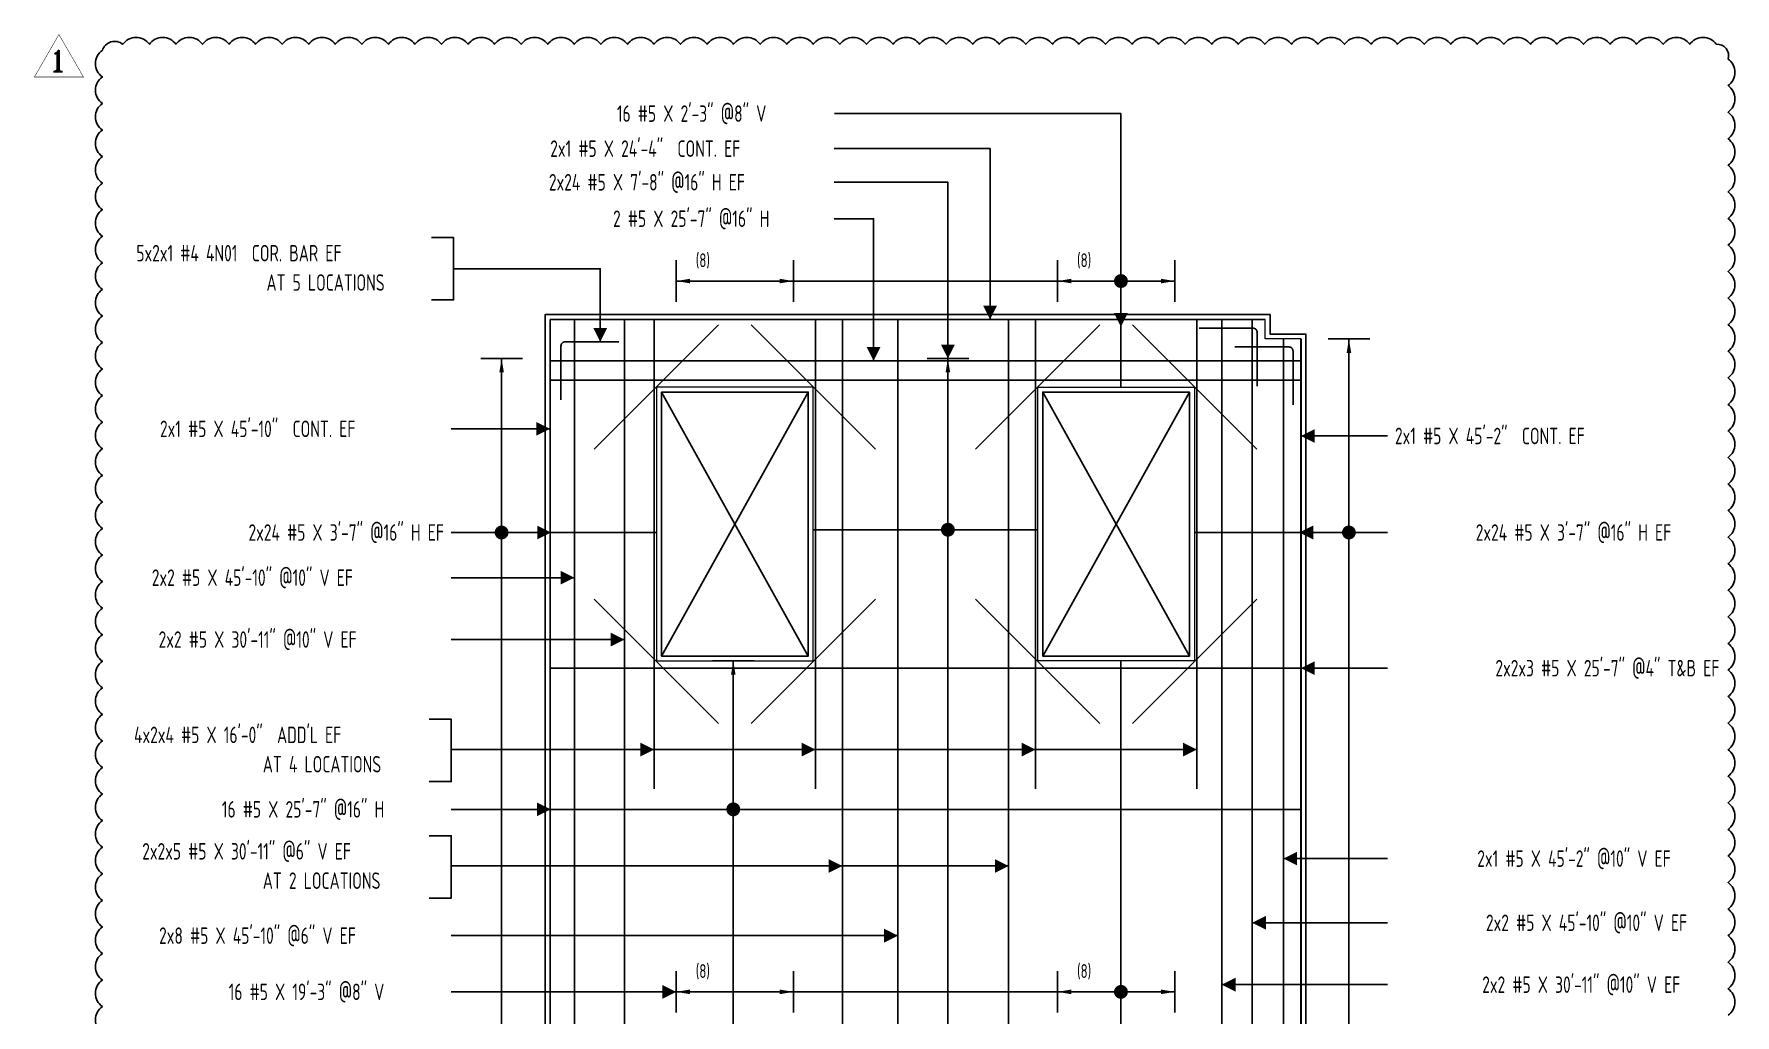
# Model space of a CAD drawing. Header units: inches. Extents: x 10095 to 38568, y -2433 to 4174.
# Drawn here: x 24954 to 25650, y 606 to 1007 of the extents above; entities that cross this region are included whole.
import ezdxf
from ezdxf.enums import TextEntityAlignment as Align

# ---------------------------------------------------------------- set-up
doc = ezdxf.new("R2010")
doc.units = ezdxf.units.IN
doc.header["$MEASUREMENT"] = 0
doc.layers.get('0').update_dxf_attribs({"linetype": 'CONTINUOUS'})
for name, color, linetype in [('0-25', 7, 'CONTINUOUS'), ('0-25TEXT', 7, 'CONTINUOUS'), ('0-35', 3, 'CONTINUOUS'), ('0-35TEXT', 3, 'CONTINUOUS'), ('BAR-LBL', 2, 'CONTINUOUS'), ('INTERMEDIATERANGELAY', 7, 'CONTINUOUS'), ('RANGELAY', 7, 'CONTINUOUS'), ('REBARS', 4, 'CONTINUOUS'), ('REV_1', 150, 'CONTINUOUS')]:
    doc.layers.add(name, color=color, linetype=linetype)
doc.layers.add('COVER', color=6, linetype='CONTINUOUS', lineweight=0, plot=False)
doc.styles.add('AR', font='ARCHQUIK.shx', dxfattribs={"width": 0.8})
doc.styles.add('ROMANT', font='romant')

# ---------------------------------------------------------------- blocks, each defined once
blk = doc.blocks.new('leadrblk')
blk.add_lwpolyline([(0, 0, 0, 1, 0), (1, 0, 1, 1, 0)], format="xyseb")
blk = doc.blocks.new('Rev_Tri (48)')
at = {"const_width": 0.128}
blk.add_lwpolyline([(6.69, 11.58), (13.37, 0), (0, 0)], close=True, dxfattribs=at)
at = {"color": 1, "style": 'ROMANT'}
blk.add_attdef('R', (3.93, 1.52, -0.03), '', height=5.75, dxfattribs=at)
blk = doc.blocks.new('*U1607', base_point=(25208.48, 698.56))
at = {"layer": 'REBARS', "color": 0}
blk.add_lwpolyline([(25208.17, 698.56), (25208.17, 890.56)], dxfattribs=at)
blk = doc.blocks.new('*U1608', base_point=(25273.87, 698.56))
at = {"layer": 'REBARS', "color": 0}
blk.add_lwpolyline([(25274.18, 698.56), (25274.18, 890.56)], dxfattribs=at)
blk = doc.blocks.new('*U1609', base_point=(25364.48, 698.56))
at = {"layer": 'REBARS', "color": 0}
blk.add_lwpolyline([(25364.16, 698.56), (25364.16, 890.56)], dxfattribs=at)
blk = doc.blocks.new('*U1610', base_point=(25429.86, 698.56))
at = {"layer": 'REBARS', "color": 0}
blk.add_lwpolyline([(25430.17, 698.56), (25430.17, 890.56)], dxfattribs=at)
blk = doc.blocks.new('*U1617', base_point=(25298.98, 775.96))
at = {"layer": 'REBARS', "color": 0}
blk.add_lwpolyline([(25298.76, 776.18), (25247.84, 725.27)], dxfattribs=at)
blk = doc.blocks.new('*U1618', base_point=(25183.37, 775.96))
at = {"layer": 'REBARS', "color": 0}
blk.add_lwpolyline([(25183.59, 776.18), (25234.51, 725.27)], dxfattribs=at)
blk = doc.blocks.new('*U1619', base_point=(25298.98, 837.69))
at = {"layer": 'REBARS', "color": 0}
blk.add_lwpolyline([(25298.76, 837.47), (25247.84, 888.39)], dxfattribs=at)
blk = doc.blocks.new('*U1620', base_point=(25183.37, 837.69))
at = {"layer": 'REBARS', "color": 0}
blk.add_lwpolyline([(25183.59, 837.47), (25234.51, 888.39)], dxfattribs=at)
blk = doc.blocks.new('*U1621', base_point=(25454.97, 775.96))
at = {"layer": 'REBARS', "color": 0}
blk.add_lwpolyline([(25454.75, 776.18), (25403.84, 725.27)], dxfattribs=at)
blk = doc.blocks.new('*U1622', base_point=(25339.37, 775.96))
at = {"layer": 'REBARS', "color": 0}
blk.add_lwpolyline([(25339.59, 776.18), (25390.5, 725.27)], dxfattribs=at)
blk = doc.blocks.new('*U1623', base_point=(25454.97, 837.69))
at = {"layer": 'REBARS', "color": 0}
blk.add_lwpolyline([(25454.75, 837.47), (25403.84, 888.39)], dxfattribs=at)
blk = doc.blocks.new('*U1624', base_point=(25339.37, 837.69))
at = {"layer": 'REBARS', "color": 0}
blk.add_lwpolyline([(25339.59, 837.47), (25390.5, 888.39)], dxfattribs=at)
blk = doc.blocks.new('*U1627', base_point=(25165.23, 340.56))
at = {"layer": 'REBARS', "color": 0}
blk.add_lwpolyline([(25165.55, 340.56), (25165.55, 890.56)], dxfattribs=at)
blk = doc.blocks.new('*U1628', base_point=(25472.48, 340.56))
at = {"layer": 'REBARS', "color": 0}
blk.add_lwpolyline([(25472.8, 340.56), (25472.8, 882.56)], dxfattribs=at)
blk = doc.blocks.new('*U1629', base_point=(25398.83, 862.6))
at = {"layer": 'REBARS', "color": 0}
blk.add_lwpolyline([(25399.14, 862.6), (25399.14, 889.6)], dxfattribs=at)
blk = doc.blocks.new('*U1630', base_point=(25469.8, 879.56))
at = {"layer": 'REBARS', "color": 0}
blk.add_lwpolyline([(25469.55, 855.56), (25469.55, 877.56, 0.414214), (25467.8, 879.31), (25445.8, 879.31)], format="xyb", dxfattribs=at)
blk = doc.blocks.new('*U1631', base_point=(25472.8, 689.83))
at = {"layer": 'REBARS', "color": 0}
blk.add_lwpolyline([(25472.8, 690.14), (25165.8, 690.14)], dxfattribs=at)
blk = doc.blocks.new('rendmark')
at = {"color": 4}
blk.add_line((0, -3), (0, 3), dxfattribs=at)
blk = doc.blocks.new('rarrow')
at = {"color": 7}
blk.add_solid([(2, -0.33), (2, 0.33), (0, 0)], dxfattribs=at)
blk = doc.blocks.new('*U1755', base_point=(25240.52, 750.85))
at = {"layer": 'RANGELAY'}
blk.add_line((25240.52, 750.85), (25240.52, 519.56), dxfattribs=at)
at = {"layer": 'RANGELAY', "xscale": 2.834645669291339, "yscale": 2.834645669291339}
for name, p, rotation in [('rendmark', (25240.52, 750.85), 269.9999999999999), ('rarrow', (25240.52, 750.85), 269.9999999999999), ('rarrow', (25240.52, 519.56), 89.999996929531), ('rendmark', (25240.52, 519.56), 89.999996929531)]:
    blk.add_blockref(name, p, dxfattribs=dict(at, rotation=rotation))
blk = doc.blocks.new('VPMB193E1')
at = {"const_width": 1}
blk.add_lwpolyline([(-0.5, 0, 1), (0.5, 0, 1)], format="xyb", close=True, dxfattribs=at)
blk = doc.blocks.new('*U1632', base_point=(25457.55, 890.25))
at = {"layer": 'REBARS', "color": 0}
blk.add_lwpolyline([(25457.55, 890.56), (25165.55, 890.56)], dxfattribs=at)
blk = doc.blocks.new('*U1633', base_point=(25473.11, 882.56))
at = {"layer": 'REBARS', "color": 0}
blk.add_lwpolyline([(25472.8, 882.56), (25472.8, 340.56)], dxfattribs=at)
blk = doc.blocks.new('*U1634', base_point=(25455.17, 887.21))
at = {"layer": 'REBARS', "color": 0}
blk.add_lwpolyline([(25454.92, 863.21), (25454.92, 885.21, 0.414214), (25453.17, 886.96), (25431.17, 886.96)], format="xyb", dxfattribs=at)
blk = doc.blocks.new('*U1635', base_point=(25465.91, 882.56))
at = {"layer": 'REBARS', "color": 0}
blk.add_lwpolyline([(25465.6, 882.56), (25465.6, 340.56)], dxfattribs=at)
blk = doc.blocks.new('*U1636', base_point=(25169.76, 881.62))
at = {"layer": 'REBARS', "color": 0}
blk.add_lwpolyline([(25170.01, 857.62), (25170.01, 879.62, -0.414214), (25171.76, 881.37), (25193.76, 881.37)], format="xyb", dxfattribs=at)
blk = doc.blocks.new('*U1638', base_point=(25472.55, 873.34))
at = {"layer": 'REBARS', "color": 0}
blk.add_lwpolyline([(25472.55, 873.65), (25165.55, 873.65)], dxfattribs=at)
blk = doc.blocks.new('*U1753', base_point=(25145.73, 874.56))
at = {"layer": 'RANGELAY'}
blk.add_line((25145.73, 874.56), (25145.73, 519.56), dxfattribs=at)
at = {"layer": 'RANGELAY', "xscale": 2.834645669291339, "yscale": 2.834645669291339}
for name, p, rotation in [('rendmark', (25145.73, 874.56), 269.9999999999999), ('rarrow', (25145.73, 874.56), 269.9999999999999), ('rarrow', (25145.73, 519.56), 89.999996929531), ('rendmark', (25145.73, 519.56), 89.999996929531)]:
    blk.add_blockref(name, p, dxfattribs=dict(at, rotation=rotation))
blk = doc.blocks.new('VPMB19531')
at = {"const_width": 1}
blk.add_lwpolyline([(-0.5, 0, 1), (0.5, 0, 1)], format="xyb", close=True, dxfattribs=at)
blk = doc.blocks.new('*U1640', base_point=(25165.97, 803.08))
at = {"layer": 'REBARS', "color": 0}
blk.add_lwpolyline([(25165.97, 803.4), (25208.97, 803.4)], dxfattribs=at)
blk = doc.blocks.new('*U1751', base_point=(25492.41, 882.56))
at = {"layer": 'RANGELAY'}
blk.add_line((25492.41, 882.56), (25492.41, 519.56), dxfattribs=at)
at = {"layer": 'RANGELAY', "xscale": 2.834645669291339, "yscale": 2.834645669291339}
for name, p, rotation in [('rendmark', (25492.41, 882.56), 269.9999999999999), ('rarrow', (25492.41, 882.56), 269.9999999999999), ('rarrow', (25492.41, 519.56), 89.999996929531), ('rendmark', (25492.41, 519.56), 89.999996929531)]:
    blk.add_blockref(name, p, dxfattribs=dict(at, rotation=rotation))
blk = doc.blocks.new('VPMB195B1')
at = {"const_width": 1}
blk.add_lwpolyline([(-0.5, 0, 1), (0.5, 0, 1)], format="xyb", close=True, dxfattribs=at)
blk = doc.blocks.new('*U1642', base_point=(25472.17, 803.08))
at = {"layer": 'REBARS', "color": 0}
blk.add_lwpolyline([(25472.17, 803.4), (25429.17, 803.4)], dxfattribs=at)
blk = doc.blocks.new('*U1643', base_point=(25440.08, 519.56))
at = {"layer": 'REBARS', "color": 0}
blk.add_lwpolyline([(25440.39, 519.56), (25440.39, 890.56)], dxfattribs=at)
blk = doc.blocks.new('*U1644', base_point=(25453.11, 890.56))
at = {"layer": 'REBARS', "color": 0}
blk.add_lwpolyline([(25452.8, 890.56), (25452.8, 340.56)], dxfattribs=at)
blk = doc.blocks.new('*U1750', base_point=(25328.33, 874.56))
at = {"layer": 'RANGELAY'}
blk.add_line((25328.33, 874.56), (25328.33, 521.56), dxfattribs=at)
at = {"layer": 'RANGELAY', "xscale": 2.834645669291339, "yscale": 2.834645669291339}
for name, p, rotation in [('rendmark', (25328.33, 874.56), 269.9999999999999), ('rarrow', (25328.33, 874.56), 269.9999999999999), ('rarrow', (25328.33, 521.56), 89.999996929531), ('rendmark', (25328.33, 521.56), 89.999996929531)]:
    blk.add_blockref(name, p, dxfattribs=dict(at, rotation=rotation))
blk = doc.blocks.new('VPMB19631')
at = {"const_width": 1}
blk.add_lwpolyline([(-0.5, 0, 1), (0.5, 0, 1)], format="xyb", close=True, dxfattribs=at)
blk = doc.blocks.new('*U1645', base_point=(25365.18, 804.22))
at = {"layer": 'REBARS', "color": 0}
blk.add_lwpolyline([(25365.18, 804.53), (25273.18, 804.53)], dxfattribs=at)
blk = doc.blocks.new('*U1648', base_point=(25308.18, 890.56))
at = {"layer": 'REBARS', "color": 0}
blk.add_lwpolyline([(25307.87, 890.56), (25307.87, 340.56)], dxfattribs=at)
blk = doc.blocks.new('*U1649', base_point=(25285.49, 890.56))
at = {"layer": 'REBARS', "color": 0}
blk.add_lwpolyline([(25285.17, 890.56), (25285.17, 519.56)], dxfattribs=at)
blk = doc.blocks.new('*U1650', base_point=(25353.48, 890.56))
at = {"layer": 'REBARS', "color": 0}
blk.add_lwpolyline([(25353.16, 890.56), (25353.16, 519.56)], dxfattribs=at)
blk = doc.blocks.new('*U1659', base_point=(25472.8, 748.21))
at = {"layer": 'REBARS', "color": 0}
blk.add_lwpolyline([(25472.8, 747.9), (25165.8, 747.9)], dxfattribs=at)
blk = doc.blocks.new('*U1660', base_point=(25472.8, 865.44))
at = {"layer": 'REBARS', "color": 0}
blk.add_lwpolyline([(25472.8, 865.76), (25165.8, 865.76)], dxfattribs=at)
blk = doc.blocks.new('*U1747', base_point=(25421.17, 615.49))
at = {"layer": 'INTERMEDIATERANGELAY'}
blk.add_line((25373.16, 615.49), (25265.18, 615.49), dxfattribs=at)
at = {"layer": 'RANGELAY'}
for p, q in [((25265.18, 615.49), (25217.17, 615.49)), ((25421.17, 615.49), (25373.16, 615.49))]:
    blk.add_line(p, q, dxfattribs=at)
at = {"layer": 'RANGELAY', "xscale": 2.834645669291339, "yscale": 2.834645669291339}
for name, p, rotation in [('rendmark', (25217.17, 615.49), 359.999996929531), ('rendmark', (25265.18, 615.49), 180), ('rendmark', (25373.16, 615.49), 359.999996929531), ('rendmark', (25421.17, 615.49), 180), ('rarrow', (25217.17, 615.49), 359.999996929531), ('rarrow', (25265.18, 615.49), 180), ('rarrow', (25373.16, 615.49), 359.999996929531), ('rarrow', (25421.17, 615.49), 180)]:
    blk.add_blockref(name, p, dxfattribs=dict(at, rotation=rotation))
blk = doc.blocks.new('VPMB198A1')
at = {"const_width": 1}
blk.add_lwpolyline([(-0.5, 0, 1), (0.5, 0, 1)], format="xyb", close=True, dxfattribs=at)
blk = doc.blocks.new('*U1746', base_point=(25421.17, 906.25))
at = {"layer": 'INTERMEDIATERANGELAY'}
blk.add_line((25373.16, 906.25), (25265.18, 906.25), dxfattribs=at)
at = {"layer": 'RANGELAY'}
for p, q in [((25265.18, 906.25), (25217.17, 906.25)), ((25421.17, 906.25), (25373.16, 906.25))]:
    blk.add_line(p, q, dxfattribs=at)
at = {"layer": 'RANGELAY', "xscale": 2.834645669291339, "yscale": 2.834645669291339}
for name, p, rotation in [('rendmark', (25217.17, 906.25), 359.999996929531), ('rendmark', (25265.18, 906.25), 180), ('rendmark', (25373.16, 906.25), 359.999996929531), ('rendmark', (25421.17, 906.25), 180), ('rarrow', (25217.17, 906.25), 359.999996929531), ('rarrow', (25265.18, 906.25), 180), ('rarrow', (25373.16, 906.25), 359.999996929531), ('rarrow', (25421.17, 906.25), 180)]:
    blk.add_blockref(name, p, dxfattribs=dict(at, rotation=rotation))
blk = doc.blocks.new('VPMB198E1')
at = {"const_width": 1}
blk.add_lwpolyline([(-0.5, 0, 1), (0.5, 0, 1)], format="xyb", close=True, dxfattribs=at)
blk = doc.blocks.new('*U1665', base_point=(25196.32, 519.56))
at = {"layer": 'REBARS', "color": 0}
blk.add_lwpolyline([(25196.01, 519.56), (25196.01, 890.56)], dxfattribs=at)
blk = doc.blocks.new('*U1666', base_point=(25175.23, 890.56))
at = {"layer": 'REBARS', "color": 0}
blk.add_lwpolyline([(25175.55, 890.56), (25175.55, 340.56)], dxfattribs=at)
blk = doc.blocks.new('*U1667', base_point=(25398.83, 519.56))
at = {"layer": 'REBARS', "color": 0}
blk.add_lwpolyline([(25399.14, 519.56), (25399.14, 750.56)], dxfattribs=at)

msp = doc.modelspace()

# ---------------------------------------------------------------- linework, layer by layer
at = {"layer": '0-25'}
for p, q in [((25211.17176, 860.80797), (25271.17873, 752.84814)), ((25211.17176, 752.84814), (25271.17873, 860.80797)), ((25427.17176, 860.80797), (25367.16479, 752.84814)), ((25427.17176, 752.84814), (25367.16479, 860.80797))]:
    msp.add_line(p, q, dxfattribs=at)
at = {"layer": '0-25TEXT'}
for points in [[(25399.13967, 884.58463), (25399.13967, 974.75999), (25281.92704, 974.75999)], [(25345.58785, 890.55797), (25345.58785, 960.42353), (25281.83575, 960.42353)], [(25328.32855, 874.55797), (25328.32855, 946.67025), (25281.83575, 946.67025)], [(25297.91112, 873.6477), (25297.91112, 931.74554), (25281.83575, 931.74554)], [(25117.08142, 924.04015), (25126.08048, 924.04015), (25126.08048, 898.54283), (25117.08142, 898.54283)], [(25186.10972, 881.37155), (25186.10972, 911.29149), (25126.08048, 911.29149)], [(25165.54676, 845.78801), (25125.13556, 845.78801)], [(25472.79678, 842.8843), (25508.2391, 842.8843)], [(25165.97035, 803.39723), (25125.1369, 803.39723)], [(25472.17176, 803.39723), (25508.2391, 803.39723)], [(25175.54677, 784.91944), (25125.13556, 784.91944)], [(25196.00768, 759.61519), (25125.13556, 759.61519)], [(25472.79678, 747.90042), (25508.23909, 747.90042)], [(25116.1365, 726.98115), (25125.13556, 726.98115), (25125.13556, 701.48383), (25116.1365, 701.48383)], [(25430.17181, 714.60745), (25125.13556, 714.60745)], [(25165.82168, 690.13774), (25125.13556, 690.13774)], [(25116.1365, 679.34707), (25125.13556, 679.34707), (25125.13556, 653.84975), (25116.1365, 653.84975)], [(25465.60002, 670.00174), (25508.2391, 670.00174)], [(25353.16478, 666.97338), (25125.13556, 666.97337)], [(25452.79675, 643.73816), (25508.2391, 643.73816)], [(25307.8685, 638.47441), (25125.13556, 638.47441)], [(25217.17176, 615.48532), (25125.13556, 615.48532)], [(25440.3896, 618.43391), (25508.2391, 618.43391)]]:
    msp.add_lwpolyline(points, dxfattribs=at)
at = {"layer": '0-35'}
for points in [[(25460.17176, 892.55797), (25163.54676, 892.55797), (25163.54676, 338.55797), (25474.79676, 338.55797), (25474.79676, 884.55797), (25460.17176, 884.55797)], [(25211.17176, 752.84814), (25271.17873, 752.84814), (25271.17873, 860.80797), (25211.17176, 860.80797)], [(25427.17176, 752.84814), (25367.16479, 752.84814), (25367.16479, 860.80797), (25427.17176, 860.80797)]]:
    msp.add_lwpolyline(points, close=True, dxfattribs=at)
at = {"layer": 'COVER'}
for points in [[(25458.17176, 890.55797), (25165.54676, 890.55797), (25165.54676, 340.55797), (25472.79676, 340.55797), (25472.79676, 882.55797), (25458.17176, 882.55797)], [(25209.17176, 750.84814), (25273.17873, 750.84814), (25273.17873, 862.80797), (25209.17176, 862.80797)], [(25429.17176, 750.84814), (25365.16479, 750.84814), (25365.16479, 862.80797), (25429.17176, 862.80797)]]:
    msp.add_lwpolyline(points, close=True, dxfattribs=at)
at = {"layer": 'REV_1'}
msp.add_lwpolyline([(25647.53457, 605.88819, 0.52056705), (25647.53457, 616.75438, 0.52056705), (25647.53457, 627.62057, 0.52056705), (25647.53457, 638.48676, 0.52056705), (25647.53457, 649.35294, 0.52056705), (25647.53457, 660.21913, 0.52056705), (25647.53457, 671.08532, 0.52056705), (25647.53457, 681.9515, 0.52056705), (25647.53457, 692.81769, 0.52056705), (25647.53457, 703.68388, 0.52056705), (25647.53457, 714.55007, 0.52056705), (25647.53457, 725.41625, 0.52056705), (25647.53457, 736.28244, 0.52056705), (25647.53457, 747.14863, 0.52056705), (25647.53457, 758.01481, 0.52056705), (25647.53457, 768.881, 0.52056705), (25647.53457, 779.74719, 0.52056705), (25647.53457, 790.61338, 0.52056705), (25647.53457, 801.47956, 0.52056705), (25647.53457, 812.34575, 0.52056705), (25647.53457, 823.21194, 0.52056705), (25647.53457, 834.07812, 0.52056705), (25647.53457, 844.94431, 0.52056705), (25647.53457, 855.8105, 0.52056705), (25647.53457, 866.67669, 0.52056705), (25647.53457, 877.54287, 0.52056705), (25647.53457, 888.40906, 0.52056705), (25647.53457, 899.27525, 0.52056705), (25647.53457, 910.14143, 0.52056705), (25647.53457, 921.00762, 0.52056705), (25647.53457, 931.87381, 0.52056705), (25647.53457, 942.74, 0.52056705), (25647.53457, 953.60618, 0.52056705), (25647.53457, 964.47237, 0.52056705), (25647.53457, 975.33856, 0.52056705), (25647.53457, 986.20474, 0.52056705), (25647.53457, 997.07093, 0.52056705), (25642.72483, 1003.12738, 0.52056705), (25631.85864, 1003.12738, 0.52056705), (25620.99246, 1003.12738, 0.52056705), (25610.12627, 1003.12738, 0.52056705), (25599.26008, 1003.12738, 0.52056705), (25588.39389, 1003.12738, 0.52056705), (25577.52771, 1003.12738, 0.52056705), (25566.66152, 1003.12738, 0.52056705), (25555.79533, 1003.12738, 0.52056705), (25544.92915, 1003.12738, 0.52056705), (25534.06296, 1003.12738, 0.52056705), (25523.19677, 1003.12738, 0.52056705), (25512.33058, 1003.12738, 0.52056705), (25501.4644, 1003.12738, 0.52056705), (25490.59821, 1003.12738, 0.52056705), (25479.73202, 1003.12738, 0.52056705), (25468.86583, 1003.12738, 0.52056705), (25457.99965, 1003.12738, 0.52056705), (25447.13346, 1003.12738, 0.52056705), (25436.26727, 1003.12738, 0.52056705), (25425.40109, 1003.12738, 0.52056705), (25414.5349, 1003.12738, 0.52056705), (25403.66871, 1003.12738, 0.52056705), (25392.80252, 1003.12738, 0.52056705), (25381.93634, 1003.12738, 0.52056705), (25371.07015, 1003.12738, 0.52056705), (25360.20396, 1003.12738, 0.52056705), (25349.33778, 1003.12738, 0.52056705), (25338.47159, 1003.12738, 0.52056705), (25327.6054, 1003.12738, 0.52056705), (25316.73921, 1003.12738, 0.52056705), (25305.87303, 1003.12738, 0.52056705), (25295.00684, 1003.12738, 0.52056705), (25284.14065, 1003.12738, 0.52056705), (25273.27447, 1003.12738, 0.52056705), (25262.40828, 1003.12738, 0.52056705), (25251.54209, 1003.12738, 0.52056705), (25240.6759, 1003.12738, 0.52056705), (25229.80972, 1003.12738, 0.52056705), (25218.94353, 1003.12738, 0.52056705), (25208.07734, 1003.12738, 0.52056705), (25197.21116, 1003.12738, 0.52056705), (25186.34497, 1003.12738, 0.52056705), (25175.47878, 1003.12738, 0.52056705), (25164.61259, 1003.12738, 0.52056705), (25153.74641, 1003.12738, 0.52056705), (25142.88022, 1003.12738, 0.52056705), (25132.01403, 1003.12738, 0.52056705), (25121.14785, 1003.12738, 0.52056705), (25110.28166, 1003.12738, 0.52056705), (25099.41547, 1003.12738, 0.52056705), (25088.54928, 1003.12738, 0.52056705), (25077.6831, 1003.12738, 0.52056705), (25066.81691, 1003.12738, 0.52056705), (25055.95072, 1003.12738, 0.52056705), (25045.08454, 1003.12738, 0.52056705), (25034.21835, 1003.12738, 0.52056705), (25023.35216, 1003.12738, 0.52056705), (25012.48597, 1003.12738, 0.52056705), (25001.61979, 1003.12738, 0.52056705), (24990.7536, 1003.12738, 0.52056705), (24982.37574, 1000.63905, 0.52056705), (24982.37574, 989.77286, 0.52056705), (24982.37574, 978.90667, 0.52056705), (24982.37574, 968.04048, 0.52056705), (24982.37574, 957.1743, 0.52056705), (24982.37574, 946.30811, 0.52056705), (24982.37574, 935.44192, 0.52056705), (24982.37574, 924.57574, 0.52056705), (24982.37574, 913.70955, 0.52056705), (24982.37574, 902.84336, 0.52056705), (24982.37574, 891.97717, 0.52056705), (24982.37574, 881.11099, 0.52056705), (24982.37574, 870.2448, 0.52056705), (24982.37574, 859.37861, 0.52056705), (24982.37574, 848.51243, 0.52056705), (24982.37574, 837.64624, 0.52056705), (24982.37574, 826.78005, 0.52056705), (24982.37574, 815.91386, 0.52056705), (24982.37574, 805.04768, 0.52056705), (24982.37574, 794.18149, 0.52056705), (24982.37574, 783.3153, 0.52056705), (24982.37574, 772.44912, 0.52056705), (24982.37574, 761.58293, 0.52056705), (24982.37574, 750.71674, 0.52056705), (24982.37574, 739.85055, 0.52056705), (24982.37574, 728.98437, 0.52056705), (24982.37574, 718.11818, 0.52056705), (24982.37574, 707.25199, 0.52056705), (24982.37574, 696.38581, 0.52056705), (24982.37574, 685.51962, 0.52056705), (24982.37574, 674.65343, 0.52056705), (24982.37574, 663.78724, 0.52056705), (24982.37574, 652.92106, 0.52056705), (24982.37574, 642.05487, 0.52056705), (24982.37574, 631.18868, 0.52056705), (24982.37574, 620.3225, 0.52056705), (24982.37574, 609.45631, 0.52056705), (24982.37574, 598.59012, 0.52056705)], format="xyb", dxfattribs=at)

# ---------------------------------------------------------------- block references
at = {"layer": '0-25'}
ref = msp.add_blockref('Rev_Tri (48)', (24974.65029, 989.74583, -0.15), dxfattribs=dict(at, xscale=-1.5, yscale=1.5, zscale=1.5))
ref.add_attrib('R', '1', (24960.54245, 992.03311, -0.19167), dxfattribs={"layer": '0', "color": 1, "height": 8.625, "style": 'ROMANT'})
at = {"layer": '0-25TEXT'}
for name, p, xscale, yscale in [('VPMB198E1', (25399.13967, 906.25411), 2.834645669291338, 2.834645669291338), ('leadrblk', (25165.54676, 845.78801), -5.623937007874017, 2.250708661417324), ('leadrblk', (25472.79678, 842.8843), 5.623937007874017, 2.250708661417324), ('leadrblk', (25165.97035, 803.39723), -5.623937007874017, 2.250708661417324), ('leadrblk', (25472.17176, 803.39723), 5.623937007874017, 2.250708661417324), ('leadrblk', (25175.54677, 784.91944), -5.623937007874017, 2.250708661417324), ('leadrblk', (25196.00768, 759.61518), -5.623937007874017, 2.250708661417324), ('leadrblk', (25472.79678, 747.90042), 5.623937007874017, 2.250708661417324), ('leadrblk', (25208.17169, 714.60753), -5.623937007874017, 2.250708661417324), ('leadrblk', (25274.17878, 714.6074), -5.623937007874017, 2.250708661417324), ('leadrblk', (25364.16473, 714.60748), -5.623937007874017, 2.250708661417324), ('leadrblk', (25430.17181, 714.60745), -5.623937007874017, 2.250708661417324), ('leadrblk', (25165.82168, 690.13774), -5.623937007874017, 2.250708661417324), ('leadrblk', (25285.17251, 666.97338), -5.623937007874017, 2.250708661417324), ('leadrblk', (25353.16478, 666.97338), -5.623937007874017, 2.250708661417324), ('leadrblk', (25465.60002, 670.00174), 5.623937007874017, 2.250708661417324), ('leadrblk', (25307.8685, 638.47441), -5.623937007874017, 2.250708661417324), ('leadrblk', (25452.79676, 643.73816), 5.623937007874017, 2.250708661417324), ('leadrblk', (25440.3896, 618.43391), 5.623937007874017, 2.250708661417324), ('leadrblk', (25217.17176, 615.48532), -5.623937007874017, 2.250708661417324), ('VPMB198A1', (25399.13967, 615.48532), 2.834645669291338, 2.834645669291338)]:
    msp.add_blockref(name, p, dxfattribs=dict(at, xscale=xscale, yscale=yscale))
for name, p, xscale, yscale, rotation in [('leadrblk', (25345.58785, 890.55797), -5.623937007874017, 2.250708661417324, 269.9999984647655), ('leadrblk', (25399.13967, 887.55755), -5.623937007874017, 2.250708661417324, 269.9999984647655), ('leadrblk', (25186.10972, 881.37155), -5.623937007874017, 2.250708661417324, 269.9999984647655), ('leadrblk', (25297.91112, 873.6477), -5.623937007874017, 2.250708661417324, 269.9999984647655), ('leadrblk', (25328.32855, 874.55797), -5.623937007874017, 2.250708661417324, 269.9999984647655), ('VPMB19631', (25328.32855, 804.52809), 2.834645669291338, 2.834645669291338, 90.00000000000007), ('VPMB19531', (25145.73451, 803.39723), 2.834645669291338, 2.834645669291338, 269.9999999999999), ('VPMB195B1', (25492.4076, 803.39723), 2.834645669291338, 2.834645669291338, 90.00000000000007), ('VPMB193E1', (25240.52433, 690.13775), 2.834645669291338, 2.834645669291338, 90.00000000000007)]:
    msp.add_blockref(name, p, dxfattribs=dict(at, xscale=xscale, yscale=yscale, rotation=rotation))
at = {"layer": 'RANGELAY'}
for name, p in [('*U1746', (25421.17176, 906.25411)), ('*U1751', (25492.4076, 882.55797)), ('*U1753', (25145.73451, 874.55797)), ('*U1750', (25328.32855, 874.55797)), ('*U1755', (25240.52433, 750.84814)), ('*U1747', (25421.17176, 615.48532))]:
    msp.add_blockref(name, p, dxfattribs=at)
at = {"layer": 'REBARS', "color": 4}
for name, p in [('*U1627', (25165.23444, 340.55796)), ('*U1632', (25457.54676, 890.24547)), ('*U1666', (25175.23427, 890.55797)), ('*U1620', (25183.37363, 837.6944)), ('*U1665', (25196.32009, 519.55842)), ('*U1607', (25208.48419, 698.55796)), ('*U1619', (25298.97685, 837.6944)), ('*U1608', (25273.86629, 698.55796)), ('*U1649', (25285.48502, 890.55797)), ('*U1648', (25308.181, 890.55797)), ('*U1624', (25339.36667, 837.6944)), ('*U1650', (25353.47729, 890.55797)), ('*U1609', (25364.47723, 698.55796)), ('*U1629', (25398.82717, 862.60412)), ('*U1623', (25454.96988, 837.6944)), ('*U1610', (25429.85932, 698.55796)), ('*U1634', (25455.17176, 887.20867)), ('*U1643', (25440.07719, 519.55842)), ('*U1644', (25453.10926, 890.55797)), ('*U1636', (25169.7552, 881.62154)), ('*U1630', (25469.79676, 879.55797)), ('*U1635', (25465.91249, 882.55797)), ('*U1628', (25472.48443, 340.55796)), ('*U1633', (25473.10926, 882.55797)), ('*U1638', (25472.54676, 873.33518)), ('*U1660', (25472.79676, 865.44318)), ('*U1640', (25165.97035, 803.08473)), ('*U1645', (25365.17873, 804.21559)), ('*U1642', (25472.17176, 803.08473)), ('*U1618', (25183.37363, 775.9617)), ('*U1617', (25298.97685, 775.9617)), ('*U1622', (25339.36667, 775.9617)), ('*U1621', (25454.96988, 775.9617)), ('*U1659', (25472.79676, 748.21292)), ('*U1667', (25398.82717, 519.55842)), ('*U1631', (25472.79676, 689.82524))]:
    msp.add_blockref(name, p, dxfattribs=at)

# ---------------------------------------------------------------- texts
at = {"layer": '0-25TEXT', "style": 'AR', "width": 0.8}
for p in [(25233.43676, 911.9234), (25389.42979, 911.9234), (25233.43676, 621.15462), (25389.42979, 621.15462)]:
    msp.add_text(' (8) ', height=5.669291, dxfattribs=at).set_placement(p, align=Align.RIGHT)
at = {"layer": '0-35TEXT', "style": 'AR', "width": 0.8}
for s, p in [('AT 5 LOCATIONS', (25049.53091, 902.29244)), ('AT 4 LOCATIONS', (25048.02738, 705.23344)), ('AT 2 LOCATIONS', (25048.02738, 657.59936))]:
    msp.add_text(s, height=6.7498312, dxfattribs=at).set_placement(p)
at = {"layer": 'BAR-LBL', "style": 'AR', "width": 0.8}
for s, p in [('16 #5 X 2\'-3" @8" V', (25192.9088, 971.38535)), ('2x1 #5 X 24\'-4"  CONT. EF', (25165.63416, 957.04888)), ('2x24 #5 X 7\'-8" @16" H EF', (25165.07559, 943.2956)), ('2 #5 X 25\'-7" @16" H', (25191.32801, 928.37089)), ('5x2x1 #4 4N01  COR. BAR EF', (24996.28721, 914.29118)), ('2x1 #5 X 45\'-10"  CONT. EF', (25005.95497, 842.41337)), ('2x1 #5 X 45\'-2"  CONT. EF', (25511.23878, 839.50965)), ('2x2 #5 X 45\'-10" @10" V EF', (25002.6036, 781.54479)), ('2x2 #5 X 30\'-11" @10" V EF', (25005.39641, 756.24054)), ('4x2x4 #5 X 16\'-0"  ADD\'L EF', (24995.34229, 717.23218)), ('16 #5 X 25\'-7" @16" H', (25031.27645, 686.7631)), ('2x2x5 #5 X 30\'-11" @6" V EF', (24998.69366, 669.5981)), ('2x8 #5 X 45\'-10" @6" V EF', (25005.5826, 635.09977)), ('16 #5 X 19\'-3" @8" V', (25034.06926, 612.11068))]:
    msp.add_text(s, height=6.7492913, dxfattribs=at).set_placement(p)
for s, p in [('2x24 #5 X 3\'-7" @16" H EF', (25122.13721, 800.02258)), ('2x24 #5 X 3\'-7" @16" H EF', (25624.2545, 800.02258)), ('2x2x3 #5 X 25\'-7" @4" T&B EF', (25643.99036, 744.52578)), ('2x1 #5 X 45\'-2" @10" V EF', (25624.06831, 666.6271)), ('2x2 #5 X 45\'-10" @10" V EF', (25630.77106, 640.36351)), ('2x2 #5 X 30\'-11" @10" V EF', (25627.97825, 615.05927))]:
    msp.add_text(s, height=6.7492913, dxfattribs=at).set_placement(p, align=Align.RIGHT)

doc.saveas('drawing.dxf')
